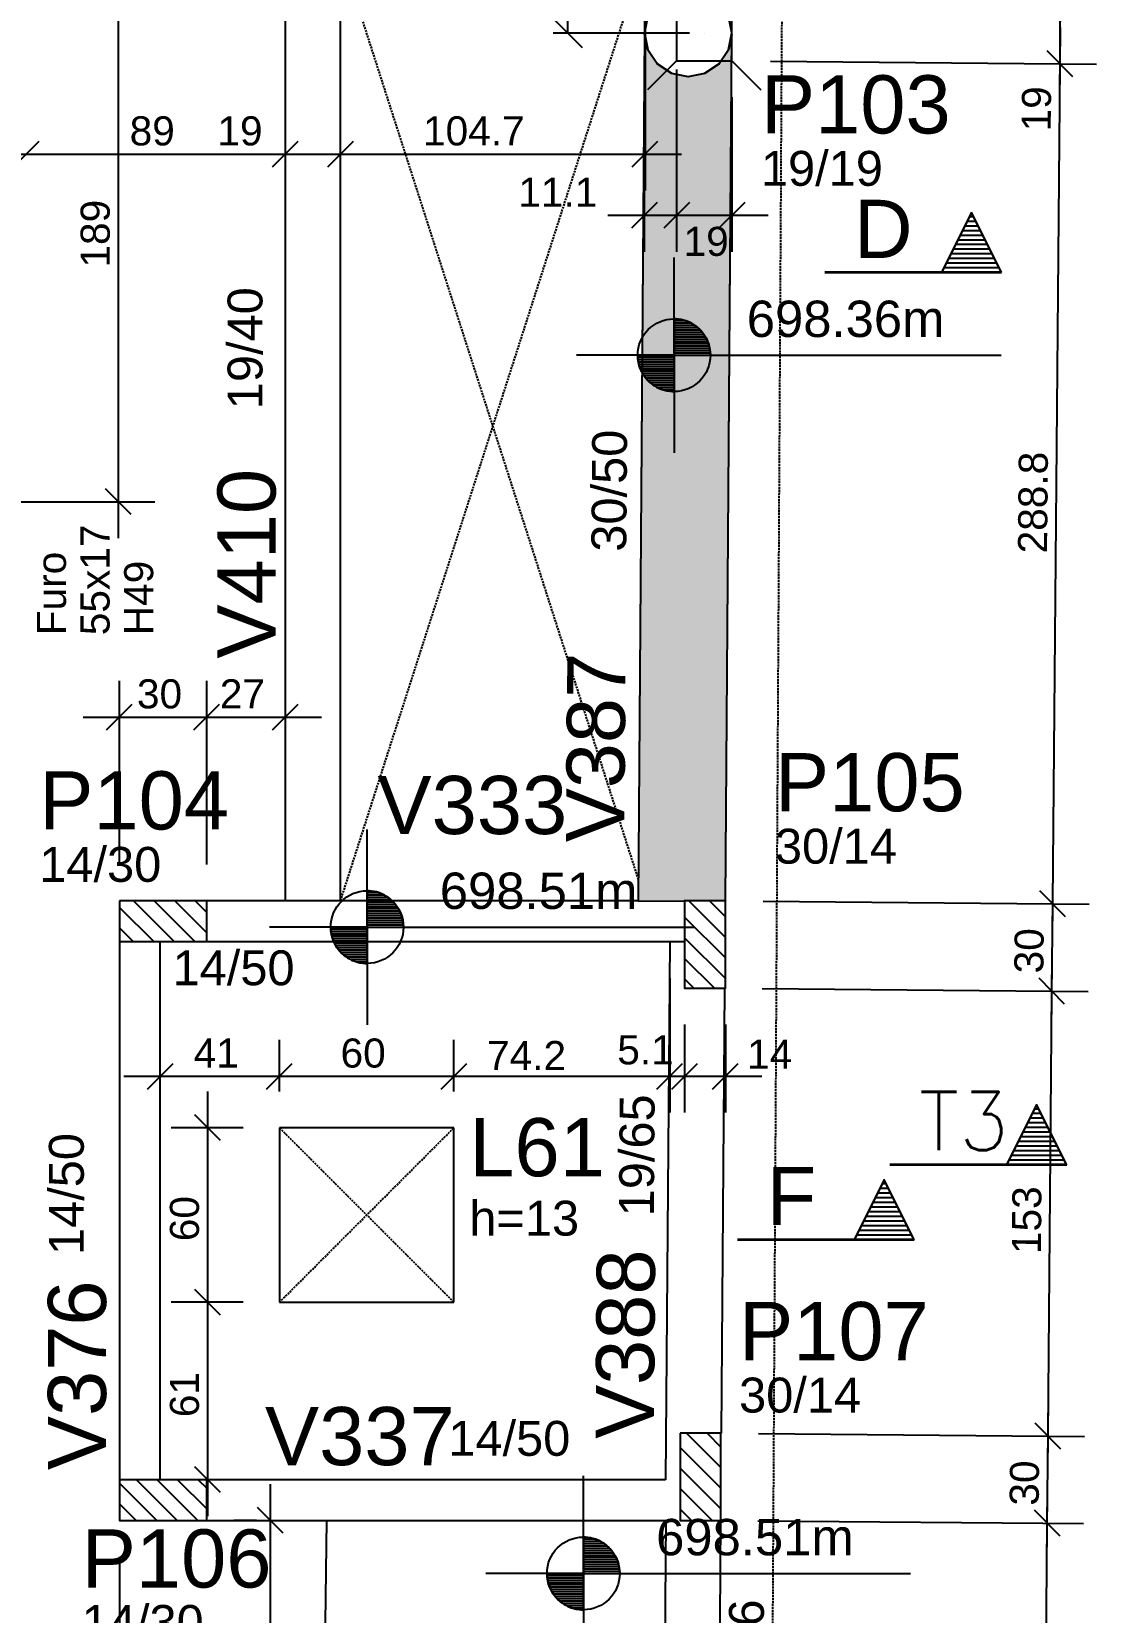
# Model space of a CAD drawing. Extents: x 37185 to 43130, y -8135 to -3930.
# Drawn here: x 40258 to 40624, y -7812 to -7268 of the extents above; entities that cross this region are included whole.
import ezdxf

# ---------------------------------------------------------------- set-up
doc = ezdxf.new("R2010")
doc.units = 0
doc.header["$MEASUREMENT"] = 0
doc.linetypes.add('ESTILO_TQS_0001', pattern=[1, 0.7, -0.3])
doc.layers.get('0').update_dxf_attribs({"linetype": 'CONTINUOUS'})
doc.layers.get('Defpoints').update_dxf_attribs({"linetype": 'CONTINUOUS'})
for name, color, linetype in [('221', 11, 'CONTINUOUS'), ('37', 4, 'CONTINUOUS'), ('38', 190, 'CONTINUOUS'), ('39', 74, 'CONTINUOUS'), ('41', 190, 'CONTINUOUS'), ('42', 3, 'CONTINUOUS'), ('43', 3, 'CONTINUOUS'), ('44', 3, 'CONTINUOUS'), ('45', 2, 'CONTINUOUS'), ('46', 2, 'CONTINUOUS'), ('47', 2, 'CONTINUOUS'), ('54', 242, 'CONTINUOUS'), ('55', 12, 'CONTINUOUS'), ('60', 253, 'CONTINUOUS'), ('68', 4, 'CONTINUOUS'), ('75', 9, 'CONTINUOUS'), ('78', 6, 'CONTINUOUS'), ('79', 12, 'CONTINUOUS'), ('80', 6, 'CONTINUOUS'), ('81', 2, 'CONTINUOUS'), ('82', 252, 'CONTINUOUS')]:
    doc.layers.add(name, color=color, linetype=linetype)
doc.styles.add('Arial_2mm 1-50', font='arial.ttf', dxfattribs={"height": 9.835329})
doc.styles.get("Standard").update_dxf_attribs({"font": 'ROMANS.SHX'})
doc.styles.add('TQS_ARIAL', font='arial.ttf')
doc.dimstyles.new('Diagonal 2mm 1-50', dxfattribs={"dimscale": 30.48, "dimtxt": 9.8353, "dimasz": 0.328084, "dimexe": 0.164042, "dimexo": 0.164042, "dimgap": 0.04101, "dimtad": 1, "dimdec": 1, "dimdsep": 46, "dimtxsty": 'Arial_2mm 1-50', "dimblk1": 'OBLIQUE', "dimblk2": 'OBLIQUE', "dimsah": 1, "dimcen": 0.09, "dimadec": 8, "dimazin": 0, "dimtfac": 1, "dimtdec": 8, "dimtmove": 1, "dimatfit": 0, "dimfxl": 1, "dimtvp": 1, "dimtfillclr": 256, "dimtolj": 1, "dimtzin": 0, "dimarcsym": 2})

# ---------------------------------------------------------------- blocks, each defined once
blk = doc.blocks.new('_Oblique')
at = {"color": 0, "linetype": 'ByBlock', "lineweight": -2}
blk.add_line((-0.5, -0.5), (0.5, 0.5), dxfattribs=at)
blk = doc.blocks.new('*D190')
at = {"layer": '55', "color": 0, "linetype": 'Continuous', "lineweight": -2}
for p, q in [((40446.39, -7210.74), (40437.63, -7210.74)), ((40442.63, -7268.87), (40442.63, -7210.74)), ((40484.53, -7268.87), (40437.63, -7268.87))]:
    blk.add_line(p, q, dxfattribs=at)
at = {"layer": 'Defpoints', "color": 0, "linetype": 'Continuous'}
for p in [(40442.63, -7210.74), (40451.39, -7210.74), (40489.53, -7268.87)]:
    blk.add_point(p, dxfattribs=at)
at = {"layer": '55', "color": 0, "linetype": 'Continuous', "lineweight": -2, "xscale": 10, "yscale": 10, "zscale": 10}
for p, rotation in [((40442.63, -7210.74), 90), ((40442.63, -7268.87), 270)]:
    blk.add_blockref('_Oblique', p, dxfattribs=dict(at, rotation=rotation))
at = {"layer": '55', "color": 0, "linetype": 'Continuous', "insert": (40436.35, -7239.81), "char_height": 9.835, "attachment_point": 5, "rotation": 90, "style": 'Arial_2mm 1-50'}
blk.add_mtext('\\A1;58.1', dxfattribs=at)
blk = doc.blocks.new('_CORTEA')
for p, q in [((-1.215955, 0), (-1.008539, 0.414832)), ((-1.213134, 0.001738), (-1.008539, 0.41093)), ((-1.038497, 0.351012), (-0.978581, 0.351012)), ((-1.022543, 0.382922), (-0.994535, 0.382922)), ((-1.008539, 0.414832), (-0.801992, 0.001738)), ((-1.008539, 0.410929), (-0.803943, 0.001739)), ((-1.102411, 0.223182), (-0.91476, 0.223369)), ((-1.086361, 0.255281), (-0.930716, 0.255281)), ((-1.070407, 0.287191), (-0.946671, 0.287191)), ((-1.054453, 0.319101), (-0.962626, 0.319101)), ((-1.150182, 0.12764), (-0.866895, 0.12764)), ((-1.134225, 0.159551), (-0.882851, 0.159551)), ((-1.11827, 0.191461), (-0.898806, 0.191461)), ((0, 0), (-1.215955, 0)), ((-1.213134, 0.001739), (0, 0.001739)), ((-1.198048, 0.03191), (-0.819029, 0.03191)), ((-1.182092, 0.06382), (-0.834984, 0.06382)), ((-1.166137, 0.09573), (-0.85094, 0.09573))]:
    blk.add_line(p, q)
at = {"layer": '79'}
blk.add_lwpolyline([(-1.213134, 0.001739), (-1.008539, 0.410929), (-0.803943, 0.001739), (-1.213134, 0.001739)], dxfattribs=at)
blk = doc.blocks.new('CTR_PARC')
at = {"layer": '221', "color": 12, "xscale": -50, "yscale": 50}
blk.add_blockref('_CORTEA', (50765.42, -6846.97), dxfattribs=at)
at = {"layer": '221', "color": 12}
blk.add_text('T3', height=20, dxfattribs=at).set_placement((50775.42, -6841.97))

msp = doc.modelspace()

# ---------------------------------------------------------------- linework, layer by layer
at = {"layer": '37', "linetype": 'Continuous'}
for points in [[(40499.01989, -7268.76926), (40499.28509, -7231.93221)], [(40345.51264, -7241.12206), (40345.51264, -7567.23831)], [(40364.51264, -7567.23831), (40364.51264, -7241.14976)], [(40469.21684, -7241.30226), (40469.01914, -7268.76941)], [(40469.01914, -7268.76941), (40466.87064, -7567.23831)], [(40496.87144, -7567.23831), (40499.01989, -7268.76926)], [(40345.51264, -7567.23831), (40318.51364, -7567.23831)], [(40364.51264, -7567.23831), (40345.51264, -7567.23831)], [(40466.87064, -7567.23831), (40364.51264, -7567.23831)], [(40466.87064, -7567.23831), (40482.82054, -7567.35316)], [(40288.51364, -7581.23831), (40288.51364, -7766.23831)], [(40302.51364, -7766.23831), (40302.51364, -7581.23831)], [(40318.51364, -7581.23831), (40355.01264, -7581.23831)], [(40355.01264, -7581.23831), (40482.82054, -7581.23831)], [(40477.71074, -7581.23831), (40476.28464, -7766.23831)], [(40495.51084, -7750.23831), (40496.60319, -7597.23831)], [(40476.28464, -7766.23831), (40318.51364, -7766.23831)], [(40318.51364, -7780.23831), (40476.29449, -7780.23831)], [(40476.29449, -7780.23831), (40475.68114, -7864.80371)], [(40494.68064, -7864.94151), (40495.29499, -7780.23831)]]:
    msp.add_lwpolyline(points, dxfattribs=at)
at = {"layer": '38', "linetype": 'Continuous'}
msp.add_lwpolyline([(40480.03264, -7259.37241), (40480.03154, -7278.37241), (40499.03154, -7278.37351), (40499.03264, -7259.37351), (40480.03264, -7259.37241)], dxfattribs=at)
at = {"layer": '39', "linetype": 'Continuous'}
for p, q in [((40288.51364, -7569.45446), (40300.29749, -7581.23831)), ((40293.36859, -7567.23831), (40307.36859, -7581.23831)), ((40300.43964, -7567.23831), (40314.43964, -7581.23831)), ((40307.51069, -7567.23831), (40318.51364, -7578.24126)), ((40314.58179, -7567.23831), (40318.51364, -7571.17021)), ((40484.28739, -7567.23831), (40496.82054, -7579.77146)), ((40491.35849, -7567.23831), (40496.82054, -7572.70041)), ((40482.82054, -7572.84251), (40496.82054, -7586.84251)), ((40288.51364, -7576.52551), (40293.22644, -7581.23831)), ((40482.82054, -7579.91361), (40496.82054, -7593.91361)), ((40482.82054, -7586.98466), (40493.07419, -7597.23831)), ((40482.82054, -7594.05576), (40486.00314, -7597.23831)), ((40481.28454, -7755.15431), (40495.28454, -7769.15431)), ((40483.43964, -7750.23831), (40495.28454, -7762.08321)), ((40490.51069, -7750.23831), (40495.28454, -7755.01216)), ((40294.37869, -7766.23831), (40308.37869, -7780.23831)), ((40301.44974, -7766.23831), (40315.44974, -7780.23831)), ((40308.52079, -7766.23831), (40318.51364, -7776.23116)), ((40315.59189, -7766.23831), (40318.51364, -7769.16011)), ((40481.28454, -7762.22536), (40495.28454, -7776.22536)), ((40288.51364, -7767.44436), (40301.30759, -7780.23831)), ((40481.28454, -7769.29641), (40492.22644, -7780.23831)), ((40288.51364, -7774.51541), (40294.23654, -7780.23831)), ((40481.28454, -7776.36751), (40485.15539, -7780.23831))]:
    msp.add_line(p, q, dxfattribs=at)
for points in [[(40288.51364, -7567.23831), (40288.51364, -7581.23831), (40318.51364, -7581.23831), (40318.51364, -7567.23831), (40288.51364, -7567.23831)], [(40482.82054, -7567.23831), (40482.82054, -7597.23831), (40496.82054, -7597.23831), (40496.82054, -7567.23831), (40482.82054, -7567.23831)], [(40481.28454, -7750.23831), (40481.28454, -7780.23831), (40495.28454, -7780.23831), (40495.28454, -7750.23831), (40481.28454, -7750.23831)], [(40288.51364, -7766.23831), (40288.51364, -7780.23831), (40318.51364, -7780.23831), (40318.51364, -7766.23831), (40288.51364, -7766.23831)]]:
    msp.add_lwpolyline(points, dxfattribs=at)
at = {"layer": '41', "linetype": 'Continuous'}
for p, q in [((40480.03154, -7278.37241), (40470.03094, -7288.37186)), ((40499.03154, -7278.37351), (40509.03094, -7288.37411))]:
    msp.add_line(p, q, dxfattribs=at)
at = {"layer": '55', "linetype": 'Continuous'}
for p, q in [((40479.16844, -7379.60191), (40479.16844, -7346.04336)), ((40479.16844, -7367.10191), (40479.16844, -7392.10191)), ((40479.16844, -7367.70926), (40483.00114, -7367.70926)), ((40479.16844, -7368.50211), (40484.90269, -7368.50211)), ((40479.16844, -7369.29496), (40486.23359, -7369.29496)), ((40479.16844, -7370.08781), (40487.27594, -7370.08781)), ((40479.16844, -7370.88061), (40488.11724, -7370.88061)), ((40479.16844, -7371.67346), (40488.82344, -7371.67346)), ((40479.16844, -7372.46631), (40489.43164, -7372.46631)), ((40479.16844, -7373.25916), (40489.93969, -7373.25916)), ((40479.16844, -7374.05201), (40490.36884, -7374.05201)), ((40479.16844, -7374.84486), (40490.72789, -7374.84486)), ((40479.16844, -7379.60191), (40445.60989, -7379.60191)), ((40479.16839, -7380.39471), (40466.66839, -7380.39471)), ((40466.66844, -7379.60191), (40491.66844, -7379.60191)), ((40479.16844, -7375.63771), (40491.02319, -7375.63771)), ((40479.16844, -7376.43051), (40491.25944, -7376.43051)), ((40479.16844, -7377.22336), (40491.44004, -7377.22336)), ((40479.16844, -7378.01621), (40491.56744, -7378.01621)), ((40479.16844, -7378.80906), (40491.64264, -7378.80906)), ((40479.16844, -7379.60191), (40591.66844, -7379.60191)), ((40479.16844, -7379.60191), (40479.16844, -7413.16046)), ((40479.16839, -7381.18756), (40466.76939, -7381.18756)), ((40479.16839, -7381.98041), (40466.89674, -7381.98041)), ((40479.16839, -7382.77326), (40467.07739, -7382.77326)), ((40479.16839, -7383.56606), (40467.31364, -7383.56606)), ((40479.16839, -7384.35896), (40467.60894, -7384.35896)), ((40479.16839, -7385.15176), (40467.96799, -7385.15176)), ((40479.16839, -7385.94461), (40468.39719, -7385.94461)), ((40479.16839, -7386.73746), (40468.90519, -7386.73746)), ((40479.16839, -7387.53031), (40469.50459, -7387.53031)), ((40479.16839, -7388.32311), (40470.21354, -7388.32311)), ((40479.16839, -7389.11601), (40471.06089, -7389.11601)), ((40479.16839, -7389.90881), (40472.09614, -7389.90881)), ((40479.16839, -7390.70166), (40473.41994, -7390.70166)), ((40479.16839, -7391.49451), (40475.31934, -7391.49451)), ((40373.63279, -7576.23946), (40373.63279, -7542.68091)), ((40373.63279, -7563.73946), (40373.63279, -7588.73946)), ((40373.63279, -7564.34681), (40377.46544, -7564.34681)), ((40373.63279, -7565.13966), (40379.36699, -7565.13966)), ((40373.63279, -7565.93251), (40380.69789, -7565.93251)), ((40373.63279, -7566.72536), (40381.74029, -7566.72536)), ((40373.63279, -7567.51816), (40382.58159, -7567.51816)), ((40373.63279, -7568.31101), (40383.28779, -7568.31101)), ((40373.63279, -7569.10386), (40383.89599, -7569.10386)), ((40373.63279, -7569.89671), (40384.40399, -7569.89671)), ((40373.63279, -7570.68956), (40384.83314, -7570.68956)), ((40373.63279, -7576.23946), (40340.07419, -7576.23946)), ((40361.13279, -7576.23946), (40386.13279, -7576.23946)), ((40373.63279, -7571.48241), (40385.19224, -7571.48241)), ((40373.63279, -7572.27526), (40385.48754, -7572.27526)), ((40373.63279, -7573.06806), (40385.72379, -7573.06806)), ((40373.63279, -7573.86091), (40385.90439, -7573.86091)), ((40373.63279, -7574.65376), (40386.03179, -7574.65376)), ((40373.63279, -7575.44661), (40386.10699, -7575.44661)), ((40373.63279, -7576.23946), (40486.13279, -7576.23946)), ((40373.63279, -7576.23946), (40373.63279, -7609.79801)), ((40373.63274, -7577.03226), (40361.13274, -7577.03226)), ((40373.63274, -7577.82511), (40361.23374, -7577.82511)), ((40373.63274, -7578.61796), (40361.36109, -7578.61796)), ((40373.63274, -7579.41081), (40361.54169, -7579.41081)), ((40373.63274, -7580.20361), (40361.77799, -7580.20361)), ((40373.63274, -7580.99651), (40362.07329, -7580.99651)), ((40373.63274, -7581.78931), (40362.43234, -7581.78931)), ((40373.63274, -7582.58216), (40362.86149, -7582.58216)), ((40373.63274, -7583.37501), (40363.36954, -7583.37501)), ((40373.63274, -7584.16786), (40363.96889, -7584.16786)), ((40373.63274, -7584.96066), (40364.67789, -7584.96066)), ((40373.63274, -7585.75356), (40365.52519, -7585.75356)), ((40373.63274, -7586.54636), (40366.56049, -7586.54636)), ((40373.63274, -7587.33921), (40367.88429, -7587.33921)), ((40373.63274, -7588.13206), (40369.78364, -7588.13206)), ((40447.99924, -7798.46486), (40447.99924, -7764.90631)), ((40447.99924, -7785.96486), (40447.99924, -7810.96486)), ((40447.99924, -7786.57221), (40451.83189, -7786.57221)), ((40447.99924, -7787.36506), (40453.73349, -7787.36506)), ((40447.99924, -7788.15791), (40455.06434, -7788.15791)), ((40447.99924, -7788.95076), (40456.10674, -7788.95076)), ((40447.99924, -7789.74356), (40456.94804, -7789.74356)), ((40447.99924, -7790.53641), (40457.65424, -7790.53641)), ((40447.99924, -7791.32926), (40458.26244, -7791.32926)), ((40447.99924, -7792.12211), (40458.77044, -7792.12211)), ((40447.99924, -7792.91496), (40459.19959, -7792.91496)), ((40447.99924, -7798.46486), (40414.44069, -7798.46486)), ((40435.49924, -7798.46486), (40460.49924, -7798.46486)), ((40447.99924, -7793.70781), (40459.55869, -7793.70781)), ((40447.99924, -7794.50066), (40459.85399, -7794.50066)), ((40447.99924, -7795.29346), (40460.09024, -7795.29346)), ((40447.99924, -7796.08631), (40460.27084, -7796.08631)), ((40447.99924, -7796.87916), (40460.39824, -7796.87916)), ((40447.99924, -7797.67201), (40460.47344, -7797.67201)), ((40447.99924, -7798.46486), (40560.49924, -7798.46486)), ((40447.99924, -7798.46486), (40447.99924, -7832.02346)), ((40447.99919, -7799.25766), (40435.49919, -7799.25766)), ((40447.99919, -7800.05051), (40435.60019, -7800.05051)), ((40447.99919, -7800.84336), (40435.72754, -7800.84336)), ((40447.99919, -7801.63621), (40435.90819, -7801.63621)), ((40447.99919, -7802.42901), (40436.14444, -7802.42901)), ((40447.99919, -7803.22191), (40436.43974, -7803.22191)), ((40447.99919, -7804.01471), (40436.79879, -7804.01471)), ((40447.99919, -7804.80756), (40437.22794, -7804.80756)), ((40447.99919, -7805.60041), (40437.73599, -7805.60041)), ((40447.99919, -7806.39326), (40438.33539, -7806.39326)), ((40447.99919, -7807.18606), (40439.04434, -7807.18606)), ((40447.99919, -7807.97896), (40439.89169, -7807.97896)), ((40447.99919, -7808.77176), (40440.92694, -7808.77176)), ((40447.99919, -7809.56461), (40442.25074, -7809.56461)), ((40447.99919, -7810.35746), (40444.15009, -7810.35746))]:
    msp.add_line(p, q, dxfattribs=at)
for centre in [(40479.16844, -7379.60191), (40373.63279, -7576.23946), (40447.99924, -7798.46486)]:
    msp.add_circle(centre, 12.5, dxfattribs=at)
at = {"layer": '60', "linetype": 'Continuous'}
msp.add_lwpolyline([(40466.87064, -7567.23831), (40482.72054, -7567.35241), (40482.72054, -7567.13831), (40496.87214, -7567.13831), (40499.01609, -7269.29716), (40497.97194, -7274.54666), (40494.69824, -7279.44606), (40489.79879, -7282.71976), (40484.01954, -7283.86931), (40478.24024, -7282.71976), (40473.34084, -7279.44606), (40470.06714, -7274.54666), (40469.01559, -7269.26016), (40466.87064, -7567.23831)], dxfattribs=at)
for points in [[(40482.72054, -7567.35241), (40469.01559, -7269.26016), (40466.87064, -7567.23831)], [(40482.72054, -7567.35241), (40470.06714, -7274.54666), (40469.01559, -7269.26016)], [(40496.87214, -7567.13831), (40499.01609, -7269.29716), (40497.97194, -7274.54666)], [(40482.72054, -7567.35241), (40473.34084, -7279.44606), (40470.06714, -7274.54666)], [(40496.87214, -7567.13831), (40497.97194, -7274.54666), (40494.69824, -7279.44606)], [(40478.24024, -7282.71976), (40473.34084, -7279.44606), (40482.72054, -7567.35241)], [(40478.24024, -7282.71976), (40482.72054, -7567.35241), (40482.72054, -7567.13831)], [(40478.24024, -7282.71976), (40482.72054, -7567.13831), (40484.01954, -7283.86931)], [(40496.87214, -7567.13831), (40489.79879, -7282.71976), (40484.01954, -7283.86931)], [(40496.87214, -7567.13831), (40494.69824, -7279.44606), (40489.79879, -7282.71976)], [(40496.87214, -7567.13831), (40484.01954, -7283.86931), (40482.72054, -7567.13831)]]:
    msp.add_solid(points, dxfattribs=at)
at = {"layer": '68', "color": 12, "linetype": 'ESTILO_TQS_0001'}
msp.add_lwpolyline([(37530.05069, -4249.00666), (40530.67009, -4723.98931), (40512.14434, -7971.93931), (37508.76839, -7984.70311), (37530.05069, -4249.00666)], dxfattribs=at)
at = {"layer": '75', "linetype": 'Continuous'}
for p, q in [((40611.92064, -7272.92276), (40615.05299, -6914.44666)), ((40288.16099, -7442.47696), (40288.16099, -7228.49241)), ((40611.75469, -7291.91646), (40612.13909, -7247.92371)), ((40469.21684, -7253.80226), (40469.21684, -7322.98061)), ((40480.03154, -7268.87241), (40480.03154, -7268.87241)), ((40480.03154, -7268.87241), (40480.03154, -7268.87241)), ((40609.23119, -7580.72101), (40611.97314, -7266.91741)), ((40616.24454, -7283.87481), (40607.48329, -7274.95906)), ((40616.24454, -7283.87481), (40607.48329, -7274.95906)), ((40468.95519, -7277.82751), (40468.95519, -7277.82751)), ((40480.03154, -7281.37241), (40480.03154, -7344.06066)), ((40480.03154, -7281.37241), (40480.03154, -7344.06066)), ((40499.03154, -7278.37241), (40499.03154, -7278.37241)), ((40499.80544, -7278.43781), (40499.80544, -7278.43781)), ((40499.80544, -7278.43781), (40499.80544, -7278.43781)), ((40512.30499, -7278.54701), (40624.36344, -7279.52616)), ((40512.30499, -7278.54701), (40624.36344, -7279.52616)), ((40468.95519, -7290.32751), (40468.95519, -7344.06066)), ((40499.03154, -7290.87241), (40499.03154, -7344.06066)), ((40364.51264, -7335.10936), (40364.51264, -7297.98061)), ((40364.51264, -7335.10936), (40364.51264, -7297.98061)), ((40252.09324, -7314.90006), (40260.93209, -7306.06121)), ((40341.09324, -7314.90006), (40349.93209, -7306.06121)), ((40341.09324, -7314.90006), (40349.93209, -7306.06121)), ((40360.09324, -7314.90006), (40368.93209, -7306.06121)), ((40360.09324, -7314.90006), (40368.93209, -7306.06121)), ((40464.79744, -7314.90006), (40473.63624, -7306.06121)), ((40244.01264, -7310.48061), (40358.01264, -7310.48061)), ((40333.01264, -7310.48061), (40377.01264, -7310.48061)), ((40345.51264, -7310.42556), (40345.51264, -7310.42556)), ((40345.51264, -7310.42556), (40345.51264, -7310.42556)), ((40352.01264, -7310.48061), (40481.71684, -7310.48061)), ((40345.51264, -7322.92556), (40345.51264, -7322.98061)), ((40345.51264, -7322.92556), (40345.51264, -7322.98061)), ((40492.53154, -7331.56066), (40456.45519, -7331.56066)), ((40473.37459, -7327.14126), (40464.53579, -7335.98011)), ((40511.53154, -7331.56066), (40467.53154, -7331.56066)), ((40484.45094, -7327.14126), (40475.61209, -7335.98011)), ((40484.45094, -7327.14126), (40475.61209, -7335.98011)), ((40503.45094, -7327.14126), (40494.61209, -7335.98011)), ((40581.43044, -7330.43156), (40571.10314, -7351.08626)), ((40581.43044, -7330.62671), (40571.20069, -7351.08621)), ((40591.80124, -7351.17316), (40581.43044, -7330.43156)), ((40591.66019, -7351.08626), (40581.43044, -7330.62666)), ((40584.52384, -7336.81361), (40578.33704, -7336.81361)), ((40583.72614, -7335.21811), (40579.13479, -7335.21811)), ((40582.92839, -7333.62256), (40579.93254, -7333.62256)), ((40582.13064, -7332.02706), (40580.73029, -7332.02706)), ((40586.91699, -7341.60011), (40575.94384, -7341.60011)), ((40586.12409, -7340.01406), (40576.74149, -7340.00471)), ((40585.32154, -7338.40911), (40577.53929, -7338.40911)), ((40364.51264, -7347.60936), (40364.51264, -7347.60936)), ((40364.51264, -7347.60936), (40364.51264, -7347.60936)), ((40590.10809, -7347.98216), (40572.75274, -7347.98216)), ((40589.31034, -7346.38666), (40573.55049, -7346.38666)), ((40588.51259, -7344.79116), (40574.34829, -7344.79116)), ((40587.71474, -7343.19561), (40575.14609, -7343.19561)), ((40591.66019, -7351.08621), (40531.00349, -7351.08621)), ((40531.00349, -7351.17316), (40591.80124, -7351.17316)), ((40590.90589, -7349.57766), (40571.95494, -7349.57766)), ((40292.58039, -7434.39641), (40283.74154, -7425.55756)), ((40254.01264, -7429.97696), (40300.66099, -7429.97696)), ((40288.51364, -7554.73831), (40288.51364, -7491.53751)), ((40318.51364, -7554.73831), (40318.51364, -7491.53751)), ((40318.51364, -7554.73831), (40318.51364, -7491.53751)), ((40284.09424, -7508.45691), (40292.93304, -7499.61806)), ((40314.09424, -7508.45691), (40322.93304, -7499.61806)), ((40314.09424, -7508.45691), (40322.93304, -7499.61806)), ((40341.09324, -7508.45691), (40349.93209, -7499.61806)), ((40276.01364, -7504.03751), (40331.01364, -7504.03751)), ((40306.01364, -7504.03751), (40358.01264, -7504.03751)), ((40345.51264, -7503.80396), (40345.51264, -7503.80396)), ((40345.51264, -7516.30396), (40345.51264, -7516.53751)), ((40608.96904, -7610.71876), (40609.44959, -7555.72201)), ((40613.72104, -7572.67936), (40604.95974, -7563.76366)), ((40613.72104, -7572.67936), (40604.95974, -7563.76366)), ((40288.51364, -7567.23831), (40288.51364, -7567.23831)), ((40318.51364, -7567.23831), (40318.51364, -7567.23831)), ((40318.51364, -7567.23831), (40318.51364, -7567.23831)), ((40497.28189, -7567.24236), (40497.28189, -7567.24236)), ((40497.28189, -7567.24236), (40497.28189, -7567.24236)), ((40509.78144, -7567.35156), (40621.83989, -7568.33071)), ((40509.78144, -7567.35156), (40621.83989, -7568.33071)), ((40477.71074, -7581.23831), (40477.71074, -7581.23831)), ((40477.71074, -7581.23831), (40477.71074, -7581.23831)), ((40607.63214, -7763.72046), (40609.18749, -7585.71971)), ((40477.71074, -7593.73831), (40477.71074, -7640.03491)), ((40477.71074, -7593.73831), (40477.71074, -7640.03491)), ((40482.82054, -7597.23831), (40482.82054, -7597.23831)), ((40482.82054, -7597.23831), (40482.82054, -7597.23831)), ((40496.82054, -7597.23831), (40496.82054, -7597.23831)), ((40497.01979, -7597.24006), (40497.01979, -7597.24006)), ((40497.01979, -7597.24006), (40497.01979, -7597.24006)), ((40509.51934, -7597.34931), (40621.57779, -7598.32846)), ((40509.51934, -7597.34931), (40621.57779, -7598.32846)), ((40613.45889, -7602.67706), (40604.69764, -7593.76136)), ((40613.45889, -7602.67706), (40604.69764, -7593.76136)), ((40482.82054, -7609.73831), (40482.82054, -7640.03491)), ((40482.82054, -7609.73831), (40482.82054, -7640.03491)), ((40496.82054, -7609.73831), (40496.82054, -7640.03491)), ((40302.51364, -7625.97411), (40302.51364, -7615.03491)), ((40343.51364, -7632.73831), (40343.51364, -7615.03491)), ((40343.51364, -7632.73831), (40343.51364, -7615.03491)), ((40403.51364, -7632.73831), (40403.51364, -7615.03491)), ((40403.51364, -7632.73831), (40403.51364, -7615.03491)), ((40298.09424, -7631.95431), (40306.93304, -7623.11546)), ((40339.09419, -7631.95431), (40347.93304, -7623.11546)), ((40339.09419, -7631.95431), (40347.93304, -7623.11546)), ((40399.09419, -7631.95431), (40407.93304, -7623.11546)), ((40399.09419, -7631.95431), (40407.93304, -7623.11546)), ((40473.29134, -7631.95431), (40482.13014, -7623.11546)), ((40473.29134, -7631.95431), (40482.13014, -7623.11546)), ((40478.40114, -7631.95431), (40487.23994, -7623.11546)), ((40478.40114, -7631.95431), (40487.23994, -7623.11546)), ((40492.40114, -7631.95431), (40501.23994, -7623.11546)), ((40290.01364, -7627.53491), (40356.01364, -7627.53491)), ((40331.01364, -7627.53491), (40416.01364, -7627.53491)), ((40391.01364, -7627.53491), (40490.21074, -7627.53491)), ((40465.21074, -7627.53491), (40495.32054, -7627.53491)), ((40470.32054, -7627.53491), (40509.32054, -7627.53491)), ((40318.84124, -7717.73831), (40318.84124, -7632.73831)), ((40302.51364, -7638.47411), (40302.51364, -7638.47411)), ((40323.26069, -7649.65776), (40314.42184, -7640.81891)), ((40331.01364, -7645.23831), (40306.34124, -7645.23831)), ((40343.51364, -7645.23831), (40343.51364, -7645.23831)), ((40343.51364, -7645.23831), (40343.51364, -7645.23831)), ((40343.51364, -7645.23831), (40343.51364, -7645.23831)), ((40403.51364, -7645.23831), (40403.51364, -7645.23831)), ((40403.51364, -7645.23831), (40403.51364, -7645.23831)), ((40551.39759, -7662.96326), (40541.07024, -7683.61796)), ((40551.39759, -7663.15846), (40541.16779, -7683.61791)), ((40561.76839, -7683.70486), (40551.39759, -7662.96326)), ((40561.62734, -7683.61796), (40551.39759, -7663.15836)), ((40553.69324, -7667.74986), (40549.10189, -7667.74986)), ((40552.89549, -7666.15426), (40549.89969, -7666.15426)), ((40552.09774, -7664.55876), (40550.69739, -7664.55876)), ((40556.09119, -7672.54576), (40546.70864, -7672.53641)), ((40555.28869, -7670.94086), (40547.50644, -7670.94086)), ((40554.49099, -7669.34531), (40548.30419, -7669.34531)), ((40559.27744, -7678.91836), (40543.51759, -7678.91836)), ((40558.47969, -7677.32286), (40544.31539, -7677.32286)), ((40557.68189, -7675.72731), (40545.11319, -7675.72731)), ((40556.88414, -7674.13186), (40545.91094, -7674.13186)), ((40561.62734, -7683.61791), (40500.97064, -7683.61791)), ((40500.97064, -7683.70486), (40561.76839, -7683.70486)), ((40560.87299, -7682.10936), (40541.92209, -7682.10936)), ((40560.07519, -7680.51386), (40542.71984, -7680.51386)), ((40318.84124, -7778.73831), (40318.84124, -7692.73831)), ((40323.26069, -7709.65776), (40314.42184, -7700.81891)), ((40323.26069, -7709.65776), (40314.42184, -7700.81891)), ((40331.01364, -7705.23831), (40306.34124, -7705.23831)), ((40331.01364, -7705.23831), (40306.34124, -7705.23831)), ((40343.51364, -7705.23831), (40343.51364, -7705.23831)), ((40343.51364, -7705.23831), (40343.51364, -7705.23831)), ((40607.37004, -7793.71821), (40607.85059, -7738.72146)), ((40612.12199, -7755.67881), (40603.36074, -7746.76311)), ((40612.12199, -7755.67881), (40603.36074, -7746.76311)), ((40495.68289, -7750.24181), (40495.68289, -7750.24181)), ((40495.68289, -7750.24181), (40495.68289, -7750.24181)), ((40508.18244, -7750.35101), (40620.24089, -7751.33016)), ((40508.18244, -7750.35101), (40620.24089, -7751.33016)), ((40321.11179, -7766.23831), (40306.34124, -7766.23831)), ((40323.26069, -7770.65776), (40314.42184, -7761.81891)), ((40333.61179, -7766.23831), (40333.61179, -7766.23831)), ((40340.38459, -7877.54726), (40340.38459, -7767.73831)), ((40606.62994, -7878.42016), (40607.58849, -7768.71916)), ((40344.80399, -7784.65776), (40335.96519, -7775.81891)), ((40611.85989, -7785.67651), (40603.09859, -7776.76081)), ((40611.85989, -7785.67651), (40603.09859, -7776.76081)), ((40288.51364, -7780.23831), (40288.51364, -7780.23831)), ((40288.51364, -7780.23831), (40288.51364, -7780.23831)), ((40335.65749, -7780.23831), (40327.88459, -7780.23831)), ((40348.15749, -7780.23831), (40348.15749, -7780.23831)), ((40495.42079, -7780.23951), (40495.42079, -7780.23951)), ((40495.42079, -7780.23951), (40495.42079, -7780.23951)), ((40507.92029, -7780.34876), (40619.97879, -7781.32791)), ((40507.92029, -7780.34876), (40619.97879, -7781.32791)), ((40288.51364, -7792.73831), (40288.51364, -7982.38411)), ((40288.51364, -7792.73831), (40288.51364, -7982.38411))]:
    msp.add_line(p, q, dxfattribs=at)
at = {"layer": '78', "linetype": 'Continuous'}
msp.add_lwpolyline([(40499.01954, -7268.76736), (40497.87774, -7263.02711), (40494.62614, -7258.16076), (40489.75979, -7254.90916), (40484.01954, -7253.76736), (40478.27929, -7254.90916), (40473.41294, -7258.16076), (40470.16134, -7263.02711), (40469.01954, -7268.76736), (40470.16134, -7274.50761), (40473.41294, -7279.37396), (40478.27929, -7282.62556), (40484.01954, -7283.76736), (40489.75979, -7282.62556), (40494.62614, -7279.37396), (40497.87774, -7274.50761), (40499.01954, -7268.76736)], dxfattribs=at)
at = {"layer": '79', "linetype": 'Continuous'}
for points in [[(40591.66019, -7351.08621), (40581.43044, -7330.62671), (40571.20069, -7351.08621), (40591.66019, -7351.08621)], [(40479.16844, -7367.10191), (40479.16844, -7379.60191), (40491.66844, -7379.60191), (40491.66014, -7379.14641), (40491.60639, -7378.35811), (40491.50194, -7377.56846), (40491.33819, -7376.74766), (40491.14159, -7376.01116), (40490.86329, -7375.18826), (40490.52774, -7374.38501), (40490.14884, -7373.62856), (40489.67469, -7372.82926), (40489.09744, -7372.00816), (40488.39744, -7371.17126), (40487.80544, -7370.56576), (40487.01379, -7369.87051), (40486.47244, -7369.45786), (40485.88739, -7369.06126), (40485.18099, -7368.64291), (40484.47564, -7368.28451), (40483.39409, -7367.83781), (40482.40449, -7367.52806), (40481.61309, -7367.34331), (40480.64794, -7367.18976), (40479.86814, -7367.12151), (40479.16844, -7367.10191)], [(40479.16844, -7392.10191), (40479.16844, -7379.60191), (40466.66844, -7379.60191), (40466.67674, -7380.05741), (40466.73049, -7380.84571), (40466.83494, -7381.63536), (40466.99869, -7382.45616), (40467.19529, -7383.19266), (40467.47359, -7384.01556), (40467.80914, -7384.81881), (40468.18804, -7385.57526), (40468.66219, -7386.37456), (40469.23944, -7387.19566), (40469.93944, -7388.03256), (40470.53144, -7388.63806), (40471.32309, -7389.33331), (40471.86444, -7389.74596), (40472.44949, -7390.14256), (40473.15589, -7390.56091), (40473.86124, -7390.91931), (40474.94279, -7391.36601), (40475.93239, -7391.67576), (40476.72379, -7391.86051), (40477.68894, -7392.01406), (40478.46879, -7392.08231), (40479.16844, -7392.10191)], [(40373.63279, -7563.73946), (40373.63279, -7576.23946), (40386.13279, -7576.23946), (40386.12449, -7575.78401), (40386.07074, -7574.99566), (40385.96629, -7574.20601), (40385.80254, -7573.38526), (40385.60594, -7572.64871), (40385.32764, -7571.82581), (40384.99209, -7571.02256), (40384.61319, -7570.26611), (40384.13899, -7569.46681), (40383.56179, -7568.64576), (40382.86174, -7567.80881), (40382.26979, -7567.20331), (40381.47814, -7566.50806), (40380.93679, -7566.09541), (40380.35174, -7565.69881), (40379.64529, -7565.28046), (40378.93999, -7564.92206), (40377.85844, -7564.47536), (40376.86884, -7564.16561), (40376.07744, -7563.98086), (40375.11229, -7563.82731), (40374.33244, -7563.75906), (40373.63279, -7563.73946)], [(40373.63279, -7588.73946), (40373.63279, -7576.23946), (40361.13279, -7576.23946), (40361.14109, -7576.69496), (40361.19484, -7577.48326), (40361.29929, -7578.27291), (40361.46299, -7579.09371), (40361.65964, -7579.83021), (40361.93794, -7580.65311), (40362.27344, -7581.45636), (40362.65239, -7582.21281), (40363.12654, -7583.01216), (40363.70379, -7583.83321), (40364.40379, -7584.67011), (40364.99579, -7585.27561), (40365.78739, -7585.97086), (40366.32879, -7586.38351), (40366.91379, -7586.78011), (40367.62024, -7587.19846), (40368.32559, -7587.55686), (40369.40714, -7588.00356), (40370.39669, -7588.31331), (40371.18809, -7588.49806), (40372.15329, -7588.65161), (40372.93309, -7588.71986), (40373.63279, -7588.73946)], [(40561.62729, -7683.61791), (40551.39759, -7663.15846), (40541.16779, -7683.61791), (40561.62729, -7683.61791)], [(40447.99924, -7785.96486), (40447.99924, -7798.46486), (40460.49924, -7798.46486), (40460.49094, -7798.00941), (40460.43719, -7797.22106), (40460.33274, -7796.43141), (40460.16899, -7795.61066), (40459.97239, -7794.87411), (40459.69409, -7794.05126), (40459.35854, -7793.24801), (40458.97964, -7792.49151), (40458.50549, -7791.69221), (40457.92824, -7790.87116), (40457.22824, -7790.03421), (40456.63624, -7789.42871), (40455.84459, -7788.73346), (40455.30324, -7788.32086), (40454.71819, -7787.92421), (40454.01174, -7787.50591), (40453.30644, -7787.14746), (40452.22489, -7786.70076), (40451.23529, -7786.39101), (40450.44389, -7786.20626), (40449.47874, -7786.05276), (40448.69889, -7785.98446), (40447.99924, -7785.96486)], [(40447.99924, -7810.96486), (40447.99924, -7798.46486), (40435.49924, -7798.46486), (40435.50754, -7798.92036), (40435.56129, -7799.70871), (40435.66574, -7800.49831), (40435.82944, -7801.31911), (40436.02609, -7802.05566), (40436.30439, -7802.87851), (40436.63989, -7803.68176), (40437.01884, -7804.43826), (40437.49299, -7805.23756), (40438.07024, -7806.05861), (40438.77024, -7806.89551), (40439.36224, -7807.50101), (40440.15384, -7808.19626), (40440.69524, -7808.60891), (40441.28029, -7809.00556), (40441.98669, -7809.42386), (40442.69204, -7809.78226), (40443.77359, -7810.22896), (40444.76319, -7810.53871), (40445.55454, -7810.72351), (40446.51974, -7810.87701), (40447.29954, -7810.94526), (40447.99924, -7810.96486)]]:
    msp.add_lwpolyline(points, dxfattribs=at)
at = {"layer": '80', "linetype": 'Continuous'}
for p, q in [((40343.51364, -7645.23831), (40343.51364, -7705.23831)), ((40403.51364, -7645.23831), (40343.51364, -7645.23831)), ((40403.51364, -7705.23831), (40403.51364, -7645.23831)), ((40343.51364, -7705.23831), (40403.51364, -7705.23831)), ((40358.82574, -7865.04551), (40359.75189, -7780.23946))]:
    msp.add_line(p, q, dxfattribs=at)
at = {"layer": '81', "linetype": 'ESTILO_TQS_0001'}
for p, q in [((40364.51264, -7241.14976), (40466.92209, -7560.09161)), ((40364.51264, -7567.23831), (40469.16789, -7241.30221)), ((40343.51364, -7705.23831), (40403.51364, -7645.23831)), ((40343.51364, -7645.23831), (40403.51364, -7705.23831))]:
    msp.add_line(p, q, dxfattribs=at)
at = {"layer": '82', "linetype": 'Continuous'}
for p, q in [((40489.53209, -7268.87296), (40489.53209, -7268.87296)), ((40303.51364, -7574.23831), (40303.51364, -7574.23831)), ((40489.82054, -7582.23831), (40489.82054, -7582.23831)), ((40488.28454, -7765.23831), (40488.28454, -7765.23831)), ((40303.51364, -7773.23831), (40303.51364, -7773.23831))]:
    msp.add_line(p, q, dxfattribs=at)

# ---------------------------------------------------------------- block references
at = {"layer": '55', "linetype": 'Continuous'}
msp.add_blockref('CTR_PARC', (-10212.02599, -810.96199), dxfattribs=at)

# ---------------------------------------------------------------- texts
at = {"layer": '42', "linetype": 'Continuous', "style": 'TQS_ARIAL'}
for s, rotation, p in [('V410', 90, (40342.20709, -7483.94041)), ('V387', 89.587573, (40462.01474, -7547.20286)), ('V388', 89.590949, (40472.17769, -7752.34226)), ('V376', 90, (40283.89859, -7762.95891))]:
    msp.add_text(s, height=20, rotation=rotation, dxfattribs=at).set_placement(p)
for s, p in [('V333', (40377.20214, -7544.25426)), ('V337', (40338.51364, -7761.23831))]:
    msp.add_text(s, height=20, dxfattribs=at).set_placement(p)
at = {"layer": '43', "linetype": 'Continuous', "style": 'TQS_ARIAL'}
for s, p in [('P103', (40509.03264, -7303.37351)), ('P105', (40513.85199, -7536.42166)), ('P104', (40260.93514, -7542.67486)), ('P107', (40501.52369, -7725.13281)), ('P106', (40275.52919, -7803.30841))]:
    msp.add_text(s, height=20, dxfattribs=at).set_placement(p)
at = {"layer": '44', "linetype": 'Continuous', "style": 'TQS_ARIAL'}
msp.add_text('L61', height=20, dxfattribs=at).set_placement((40408.78104, -7661.91376))
at = {"layer": '45', "linetype": 'Continuous', "style": 'TQS_ARIAL'}
for s, rotation, p in [('19/40', 90, (40337.66954, -7398.18746)), ('30/50', 89.587573, (40462.73454, -7447.20546)), ('19/65', 89.590949, (40472.21314, -7675.72466)), ('14/50', 90, (40276.25364, -7688.98286)), ('19/106', 89.584466, (40509.72634, -7858.69776))]:
    msp.add_text(s, height=12, rotation=rotation, dxfattribs=at).set_placement(p)
for p in [(40306.76314, -7596.23831), (40401.56529, -7758.01246)]:
    msp.add_text('14/50', height=12, dxfattribs=at).set_placement(p)
at = {"layer": '46', "linetype": 'Continuous', "style": 'TQS_ARIAL'}
for s, p in [('19/19', (40509.03264, -7321.37351)), ('30/14', (40513.85199, -7554.42166)), ('14/30', (40260.93514, -7560.67486)), ('30/14', (40501.52369, -7743.13281)), ('14/30', (40275.52919, -7821.30841))]:
    msp.add_text(s, height=12, dxfattribs=at).set_placement(p)
at = {"layer": '47', "linetype": 'Continuous', "style": 'TQS_ARIAL'}
msp.add_text('h=13', height=12, dxfattribs=at).set_placement((40408.78104, -7682.31376))
at = {"layer": '54', "linetype": 'Continuous', "style": 'TQS_ARIAL'}
for s, p in [('55x17', (40285.11154, -7475.89741)), ('Furo', (40270.11154, -7475.89741)), ('H49', (40300.11154, -7475.89741))]:
    msp.add_text(s, height=10, rotation=90, dxfattribs=at).set_placement(p)
at = {"layer": '55', "linetype": 'Continuous', "style": 'TQS_ARIAL'}
for s, p in [('698.36m', (40504.16844, -7373.35191)), ('698.51m', (40398.63279, -7569.98946)), ('698.51m', (40472.99924, -7792.21486))]:
    msp.add_text(s, height=12.5, dxfattribs=at).set_placement(p)
at = {"layer": '75', "linetype": 'Continuous', "style": 'TQS_ARIAL'}
for s, rotation, p in [('19', 89.499371, (40608.66014, -7302.72316)), ('189', 90, (40285.16099, -7349.48471)), ('288.8', 89.499371, (40607.39259, -7447.79211)), ('30', 89.499371, (40606.13079, -7592.19381)), ('153', 89.499371, (40605.28759, -7688.69336)), ('60', 90, (40315.84124, -7684.23831)), ('61', 90, (40315.84124, -7744.73831)), ('30', 89.499371, (40604.53179, -7775.19326))]:
    msp.add_text(s, height=10, rotation=rotation, dxfattribs=at).set_placement(p)
for s, height, p in [('89', 10, (40292.01264, -7307.48061)), ('19', 10, (40322.17934, -7307.48061)), ('104.7', 10, (40392.86474, -7307.48061)), ('11.1', 10, (40425.62184, -7328.56066)), ('D', 20, (40541.00349, -7346.17316)), ('19', 10, (40482.44119, -7345.46891)), ('30', 10, (40294.51364, -7501.03751)), ('27', 10, (40323.01314, -7501.03751)), ('5.1', 10, (40459.65444, -7623.44121)), ('41', 10, (40314.01364, -7624.53491)), ('60', 10, (40364.51364, -7624.53491)), ('74.2', 10, (40414.87449, -7625.39821)), ('14', 10, (40504.27499, -7624.92341)), ('F', 20, (40510.97064, -7678.70486))]:
    msp.add_text(s, height=height, dxfattribs=at).set_placement(p)

# ---------------------------------------------------------------- dimensions: what is measured, and where the dimension line sits
at = {"layer": '55', "linetype": 'Continuous'}
dim = msp.add_linear_dim(base=(40442.62542, -7210.73831), p1=(40489.53209, -7268.87296), p2=(40451.38797, -7210.73831), angle=90, dimstyle='Diagonal 2mm 1-50', override={"dimpost": '<>'}, dxfattribs=at)
dim.commit()
dim.dimension.update_dxf_attribs({"geometry": '*D190', "text_midpoint": (40436.35377, -7239.80563)})

doc.saveas('drawing.dxf')
